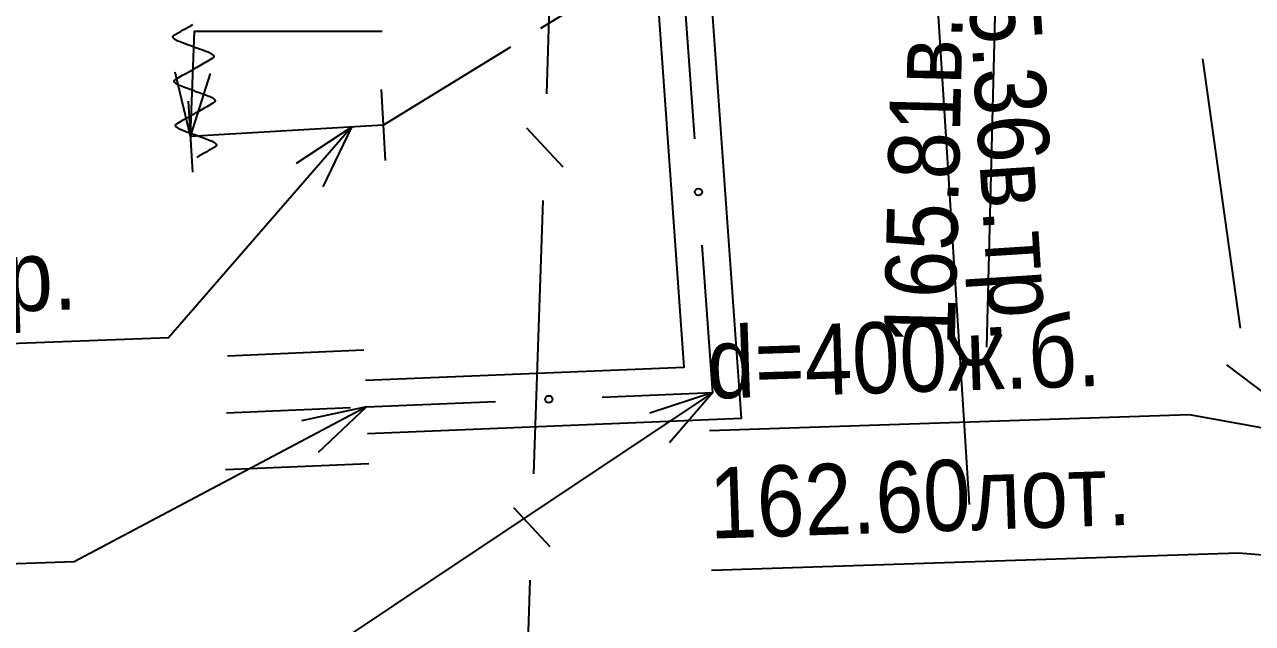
# Model space of a CAD drawing. Header units: metres. Extents: x -3947 to -3704, y 4976 to 6609.
# Drawn here: x -3864.95 to -3847.65, y 5707.06 to 5715.49 of the extents above; entities that cross this region are included whole.
import ezdxf
from ezdxf.enums import TextEntityAlignment as Align

# ---------------------------------------------------------------- set-up
doc = ezdxf.new("R2010")
doc.units = ezdxf.units.M
doc.header["$MEASUREMENT"] = 0
for name, color, linetype, lineweight in [('Водосток', 7, 'Continuous', 25), ('Кабель защиты', 7, 'Continuous', 25), ('Кабель связи', 7, 'Continuous', 25), ('Кабель электрический', 7, 'Continuous', 25), ('Теплосеть', 7, 'Continuous', 25)]:
    doc.layers.add(name, color=color, linetype=linetype, lineweight=lineweight)
doc.styles.add('Style-RUSSIAN_1251', font='RUSSIAN_1251.shx')

msp = doc.modelspace()

# ---------------------------------------------------------------- linework, layer by layer
at = {"layer": 'Водосток', "linetype": 'Continuous', "flags": 128}
for points in [[(-3835.818, 5707.701), (-3848.537, 5709.995), (-3855.299, 5709.772)], [(-3839.124, 5707.339), (-3847.846, 5708.047), (-3855.269, 5707.802)]]:
    msp.add_lwpolyline(points, dxfattribs=at)
at = {"layer": 'Кабель защиты', "linetype": 'Continuous', "flags": 128}
for points in [[(-3862.567, 5715.18), (-3862.582, 5715.185), (-3862.63, 5715.201), (-3862.652, 5715.208), (-3862.684, 5715.22), (-3862.72, 5715.233), (-3862.745, 5715.242), (-3862.768, 5715.252), (-3862.785, 5715.259), (-3862.802, 5715.268), (-3862.812, 5715.273), (-3862.821, 5715.278), (-3862.828, 5715.283), (-3862.831, 5715.285), (-3862.834, 5715.288), (-3862.839, 5715.292), (-3862.842, 5715.295), (-3862.845, 5715.297), (-3862.847, 5715.299), (-3862.849, 5715.302), (-3862.851, 5715.305), (-3862.852, 5715.307), (-3862.853, 5715.309), (-3862.854, 5715.31), (-3862.854, 5715.312), (-3862.855, 5715.313), (-3862.855, 5715.315), (-3862.855, 5715.317), (-3862.855, 5715.319), (-3862.855, 5715.32), (-3862.855, 5715.321), (-3862.855, 5715.322), (-3862.854, 5715.323), (-3862.854, 5715.324), (-3862.854, 5715.326), (-3862.853, 5715.327), (-3862.852, 5715.329), (-3862.851, 5715.331), (-3862.85, 5715.332), (-3862.849, 5715.333), (-3862.848, 5715.334), (-3862.847, 5715.335), (-3862.846, 5715.336), (-3862.844, 5715.339), (-3862.842, 5715.34), (-3862.839, 5715.342), (-3862.835, 5715.345), (-3862.832, 5715.347), (-3862.825, 5715.351), (-3862.738, 5715.401), (-3862.71, 5715.417), (-3862.614, 5715.471), (-3862.576, 5715.492)], [(-3862.567, 5715.18), (-3862.553, 5715.175), (-3862.504, 5715.159), (-3862.483, 5715.152), (-3862.45, 5715.14), (-3862.414, 5715.127), (-3862.39, 5715.118), (-3862.366, 5715.108), (-3862.35, 5715.1), (-3862.333, 5715.092), (-3862.322, 5715.086), (-3862.314, 5715.081), (-3862.306, 5715.077), (-3862.303, 5715.075), (-3862.3, 5715.072), (-3862.295, 5715.068), (-3862.292, 5715.065), (-3862.29, 5715.063), (-3862.288, 5715.06), (-3862.286, 5715.058), (-3862.283, 5715.055), (-3862.282, 5715.052), (-3862.281, 5715.051), (-3862.281, 5715.049), (-3862.28, 5715.048), (-3862.28, 5715.047), (-3862.28, 5715.044), (-3862.279, 5715.043), (-3862.279, 5715.041), (-3862.279, 5715.04), (-3862.28, 5715.039), (-3862.28, 5715.038), (-3862.28, 5715.037), (-3862.28, 5715.035), (-3862.281, 5715.034), (-3862.282, 5715.032), (-3862.283, 5715.03), (-3862.283, 5715.029), (-3862.284, 5715.028), (-3862.285, 5715.027), (-3862.286, 5715.026), (-3862.287, 5715.025), (-3862.288, 5715.024), (-3862.291, 5715.021), (-3862.292, 5715.02), (-3862.295, 5715.018), (-3862.299, 5715.015), (-3862.303, 5715.013), (-3862.31, 5715.009), (-3862.396, 5714.959), (-3862.425, 5714.943), (-3862.521, 5714.889), (-3862.558, 5714.868)], [(-3862.549, 5714.556), (-3862.563, 5714.561), (-3862.612, 5714.577), (-3862.634, 5714.585), (-3862.666, 5714.596), (-3862.702, 5714.609), (-3862.726, 5714.618), (-3862.75, 5714.628), (-3862.767, 5714.636), (-3862.784, 5714.644), (-3862.794, 5714.65), (-3862.802, 5714.655), (-3862.81, 5714.659), (-3862.813, 5714.662), (-3862.816, 5714.664), (-3862.821, 5714.668), (-3862.824, 5714.671), (-3862.826, 5714.673), (-3862.829, 5714.676), (-3862.831, 5714.678), (-3862.833, 5714.681), (-3862.834, 5714.684), (-3862.835, 5714.685), (-3862.835, 5714.687), (-3862.836, 5714.688), (-3862.836, 5714.69), (-3862.837, 5714.692), (-3862.837, 5714.693), (-3862.837, 5714.695), (-3862.837, 5714.696), (-3862.837, 5714.697), (-3862.836, 5714.698), (-3862.836, 5714.7), (-3862.836, 5714.701), (-3862.835, 5714.702), (-3862.835, 5714.704), (-3862.833, 5714.706), (-3862.833, 5714.707), (-3862.832, 5714.708), (-3862.831, 5714.709), (-3862.83, 5714.71), (-3862.829, 5714.712), (-3862.828, 5714.713), (-3862.825, 5714.715), (-3862.824, 5714.716), (-3862.821, 5714.718), (-3862.817, 5714.721), (-3862.813, 5714.723), (-3862.806, 5714.727), (-3862.72, 5714.777), (-3862.691, 5714.793), (-3862.596, 5714.847), (-3862.558, 5714.868)], [(-3862.549, 5714.556), (-3862.534, 5714.551), (-3862.486, 5714.535), (-3862.464, 5714.528), (-3862.432, 5714.516), (-3862.396, 5714.503), (-3862.372, 5714.494), (-3862.348, 5714.484), (-3862.331, 5714.477), (-3862.314, 5714.468), (-3862.304, 5714.463), (-3862.295, 5714.458), (-3862.288, 5714.453), (-3862.285, 5714.451), (-3862.282, 5714.449), (-3862.277, 5714.444), (-3862.274, 5714.441), (-3862.272, 5714.439), (-3862.269, 5714.437), (-3862.267, 5714.434), (-3862.265, 5714.431), (-3862.264, 5714.429), (-3862.263, 5714.427), (-3862.262, 5714.426), (-3862.262, 5714.424), (-3862.262, 5714.423), (-3862.261, 5714.421), (-3862.261, 5714.419), (-3862.261, 5714.417), (-3862.261, 5714.416), (-3862.261, 5714.415), (-3862.261, 5714.414), (-3862.262, 5714.413), (-3862.262, 5714.412), (-3862.263, 5714.41), (-3862.263, 5714.409), (-3862.264, 5714.407), (-3862.265, 5714.405), (-3862.266, 5714.405), (-3862.267, 5714.403), (-3862.268, 5714.402), (-3862.269, 5714.401), (-3862.27, 5714.4), (-3862.272, 5714.398), (-3862.274, 5714.396), (-3862.277, 5714.394), (-3862.281, 5714.391), (-3862.284, 5714.389), (-3862.291, 5714.385), (-3862.378, 5714.335), (-3862.407, 5714.319), (-3862.502, 5714.265), (-3862.54, 5714.244)], [(-3862.531, 5713.932), (-3862.545, 5713.937), (-3862.594, 5713.954), (-3862.615, 5713.961), (-3862.648, 5713.972), (-3862.684, 5713.985), (-3862.708, 5713.995), (-3862.731, 5714.004), (-3862.748, 5714.012), (-3862.765, 5714.02), (-3862.776, 5714.026), (-3862.784, 5714.031), (-3862.791, 5714.036), (-3862.794, 5714.038), (-3862.797, 5714.04), (-3862.803, 5714.044), (-3862.806, 5714.047), (-3862.808, 5714.049), (-3862.81, 5714.052), (-3862.812, 5714.055), (-3862.814, 5714.058), (-3862.816, 5714.06), (-3862.816, 5714.061), (-3862.817, 5714.063), (-3862.817, 5714.065), (-3862.818, 5714.066), (-3862.818, 5714.068), (-3862.818, 5714.07), (-3862.818, 5714.072), (-3862.818, 5714.072), (-3862.818, 5714.074), (-3862.818, 5714.075), (-3862.818, 5714.076), (-3862.817, 5714.077), (-3862.817, 5714.078), (-3862.816, 5714.08), (-3862.815, 5714.082), (-3862.814, 5714.083), (-3862.814, 5714.084), (-3862.813, 5714.085), (-3862.812, 5714.087), (-3862.811, 5714.088), (-3862.81, 5714.089), (-3862.807, 5714.091), (-3862.805, 5714.093), (-3862.803, 5714.095), (-3862.799, 5714.097), (-3862.795, 5714.099), (-3862.788, 5714.104), (-3862.702, 5714.153), (-3862.673, 5714.169), (-3862.577, 5714.223), (-3862.54, 5714.244)], [(-3862.531, 5713.932), (-3862.516, 5713.928), (-3862.468, 5713.911), (-3862.446, 5713.904), (-3862.413, 5713.893), (-3862.377, 5713.88), (-3862.353, 5713.87), (-3862.33, 5713.861), (-3862.313, 5713.853), (-3862.296, 5713.844), (-3862.286, 5713.839), (-3862.277, 5713.834), (-3862.27, 5713.829), (-3862.267, 5713.827), (-3862.264, 5713.825), (-3862.259, 5713.821), (-3862.255, 5713.818), (-3862.253, 5713.816), (-3862.251, 5713.813), (-3862.249, 5713.81), (-3862.247, 5713.807), (-3862.245, 5713.805), (-3862.245, 5713.804), (-3862.244, 5713.802), (-3862.244, 5713.8), (-3862.243, 5713.799), (-3862.243, 5713.797), (-3862.243, 5713.795), (-3862.243, 5713.793), (-3862.243, 5713.792), (-3862.243, 5713.791), (-3862.243, 5713.79), (-3862.243, 5713.789), (-3862.244, 5713.788), (-3862.244, 5713.786), (-3862.245, 5713.785), (-3862.246, 5713.783), (-3862.247, 5713.782), (-3862.247, 5713.781), (-3862.248, 5713.78), (-3862.249, 5713.778), (-3862.251, 5713.777), (-3862.252, 5713.776), (-3862.254, 5713.774), (-3862.256, 5713.772), (-3862.259, 5713.77), (-3862.262, 5713.768), (-3862.266, 5713.765), (-3862.273, 5713.761), (-3862.359, 5713.712), (-3862.388, 5713.696), (-3862.484, 5713.642), (-3862.521, 5713.621)]]:
    msp.add_lwpolyline(points, dxfattribs=at)
at = {"layer": 'Кабель связи', "linetype": 'Continuous'}
for p, q in [((-3857.465, 5718.362), (-3857.595, 5714.514)), ((-3848.351, 5715.011), (-3847.819, 5711.216)), ((-3857.876, 5714.038), (-3857.365, 5713.49)), ((-3857.646, 5713.015), (-3857.776, 5709.167)), ((-3848.015, 5710.699), (-3847.416, 5710.248)), ((-3858.057, 5708.691), (-3857.545, 5708.143)), ((-3857.826, 5707.668), (-3857.956, 5703.819))]:
    msp.add_line(p, q, dxfattribs=at)
at = {"layer": 'Кабель связи', "linetype": 'Continuous', "flags": 128}
msp.add_lwpolyline([(-3850.453, 5719.691), (-3851.209, 5718.423), (-3851.393, 5710.95)], dxfattribs=at)
at = {"layer": 'Кабель электрический', "linetype": 'Continuous'}
for p, q in [((-3859.894, 5714.076), (-3858.097, 5715.179)), ((-3862.61, 5713.914), (-3862.825, 5714.823)), ((-3862.61, 5713.914), (-3862.326, 5714.804)), ((-3859.924, 5714.575), (-3859.864, 5713.577)), ((-3862.64, 5714.413), (-3862.58, 5713.415)), ((-3860.342, 5714.049), (-3861.12, 5713.533)), ((-3860.342, 5714.049), (-3860.743, 5713.206))]:
    msp.add_line(p, q, dxfattribs=at)
at = {"layer": 'Кабель электрический', "linetype": 'Continuous', "flags": 128}
for points in [[(-3849.288, 5723.885), (-3852.19, 5717.394), (-3851.637, 5708.732)], [(-3857.671, 5715.44), (-3857.126, 5715.775), (-3854.62, 5718.327)], [(-3862.61, 5713.914), (-3862.553, 5715.397), (-3859.909, 5715.397)], [(-3860.342, 5714.049), (-3862.917, 5711.081), (-3870.386, 5710.8)], [(-3859.894, 5714.076), (-3862.61, 5713.914)]]:
    msp.add_lwpolyline(points, dxfattribs=at)
at = {"layer": 'Теплосеть', "linetype": 'Continuous'}
for p, q in [((-3855.504, 5713.882), (-3855.763, 5717.516)), ((-3855.25, 5710.31), (-3856.138, 5710.019)), ((-3855.25, 5710.31), (-3855.86, 5709.603)), ((-3862.101, 5710.025), (-3860.352, 5710.1)), ((-3860.13, 5710.11), (-3861.042, 5709.909)), ((-3860.13, 5710.11), (-3860.808, 5709.467)), ((-3860.13, 5710.11), (-3858.31, 5710.185))]:
    msp.add_line(p, q, dxfattribs=at)
at = {"layer": 'Теплосеть', "linetype": 'Continuous', "flags": 128}
for points in [[(-3860.145, 5710.485), (-3855.652, 5710.669), (-3857.104, 5731.063)], [(-3860.115, 5709.735), (-3854.848, 5709.951), (-3856.356, 5731.117)], [(-3856.811, 5710.246), (-3855.25, 5710.31), (-3855.398, 5712.386)], [(-3862.085, 5710.826), (-3860.164, 5710.909)], [(-3855.25, 5710.31), (-3864.246, 5704.312), (-3871.8, 5704.038)], [(-3860.13, 5710.11), (-3864.246, 5707.927), (-3871.8, 5707.663)], [(-3862.116, 5709.224), (-3860.096, 5709.311)]]:
    msp.add_lwpolyline(points, dxfattribs=at)
at = {"layer": 'Теплосеть', "linetype": 'Continuous'}
for centre in [(-3855.451, 5713.134), (-3857.56, 5710.215)]:
    msp.add_circle(centre, 0.05, dxfattribs=at)

# ---------------------------------------------------------------- texts
at = {"layer": 'Водосток', "linetype": 'Continuous', "style": 'Style-RUSSIAN_1251', "width": 0.899998}
for s, p in [('d=400ж.б.', (-3855.347, 5711.221)), ('162.60лот.', (-3855.317, 5709.251))]:
    msp.add_text(s, height=1, rotation=1.8866, dxfattribs=at).set_placement(p, align=Align.TOP_LEFT)
at = {"layer": 'Кабель связи', "linetype": 'Continuous', "style": 'Style-RUSSIAN_1251', "width": 0.9}
msp.add_text('165.81в.тр.', height=1, rotation=88.5895, dxfattribs=at).set_placement((-3852.842, 5710.985), align=Align.TOP_LEFT)
at = {"layer": 'Кабель электрический', "linetype": 'Continuous', "style": 'Style-RUSSIAN_1251', "width": 0.899998}
for s, rotation, p in [('165.36в.тр.', 273.6507, (-3850.728, 5717.262)), ('165.12в.тр.', 2.1564, (-3870.441, 5712.249))]:
    msp.add_text(s, height=1, rotation=rotation, dxfattribs=at).set_placement(p, align=Align.TOP_LEFT)

doc.saveas('drawing.dxf')
